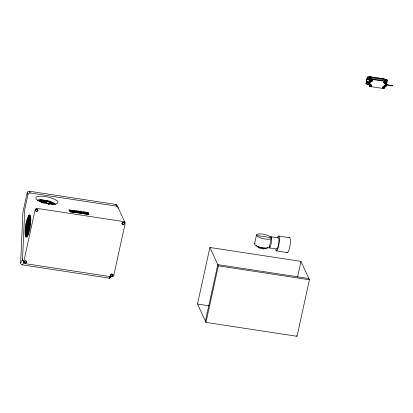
<?xml version="1.0" encoding="UTF-8"?>
<svg xmlns="http://www.w3.org/2000/svg" width="413" height="413" viewBox="0 0 413 413"><rect width="100%" height="100%" fill="white"/><g stroke="black" fill="none" stroke-linecap="round" stroke-linejoin="round"><path stroke-width="0.62" d="M386.764 84.877L392.19 85.852L392.35 85.223L392.283 85.486L386.774 84.83M392.102 86.09L392.247 85.47M110.669 276.669L110.245 277.639L109.001 278.104L22.405 264.883A1.889 1.637 30.1 0 1 20.65 262.921L22.88 212.432L27.201 192.721A1.889 1.766 -24.7 0 1 29.416 191.234L115.774 204.425A1.889 1.766 -24.7 0 1 117.251 206.242M20.65 262.921L22.545 259.653L24.775 209.164L27.996 194.456L27.201 192.721M386.692 84.851L386.614 85.326M386.774 84.448L386.795 84.65M385.458 81.521L385.474 81.433A0.754 0.707 -24.7 0 1 386.232 80.917L386.423 80.943A0.754 0.707 -24.7 0 1 386.914 81.454L387.224 80.427A0.759 0.707 -24.7 0 0 386.645 79.611L384.322 79.255L384.152 78.888L369.774 76.689L368.732 82.59M52.306 204.265L53.458 203.857L53.571 203.32L52.611 202.85A10.769 3.139 12.4 0 0 39.793 200.129L37.769 200.29L44.506 202.762A3.423 0.996 12.4 0 0 42.73 202.969M70.783 211.998L71.041 210.821L71.408 210.878L71.15 212.055M70.84 212.122L71.041 210.821M71.093 211.931L71.351 210.754L72.812 210.981L73.292 211.28L73.034 212.458M72.611 212.282L72.812 210.981M72.977 212.334L73.235 211.157M74.128 212.628L74.386 211.446L73.292 211.28M76.457 211.126L76.725 211.606L81.113 212.277L80.86 211.724L76.457 211.126L80.974 212.07L80.86 211.724M81.567 211.595L82.486 213.598L76.818 212.731L75.894 210.728L81.567 211.595L81.423 213.051L76.906 212.106L81.309 212.705L81.567 213.258L77.174 212.587L76.921 212.034M83.509 213.041L83.762 213.593L88.15 214.264L87.897 213.712L83.509 213.041L88.01 214.058L83.617 213.387M87.448 212.731L87.701 213.284L83.307 212.612C81.934 211.141 87.602 212.535 87.556 213.077L83.168 212.406M87.881 213.779L88.15 212.602L82.481 211.735L83.4 213.738L89.074 214.6L88.15 212.602M197.512 304.025L209.902 247.475L300.979 261.388L309.425 279.756L297.04 336.311L205.963 322.398L197.512 304.025L208.978 305.78M205.395 321.169L217.785 264.619L308.862 278.532M205.963 322.398L218.348 265.843L209.902 247.475M254.584 243.701L256.519 234.868M269.302 247.129L271.238 238.296A7.563 2.204 12.4 0 0 260.897 233.923A7.563 2.204 12.4 0 0 259.498 237.527A7.563 2.204 12.4 0 0 271.238 238.296M297.536 277.097L300.979 261.388M368.608 83.911L369.496 85.837A0.568 0.532 -24.7 0 0 369.929 86.451L383.76 88.563A0.568 0.532 -24.7 0 0 384.42 88.119L385.752 82.037A0.568 0.532 -24.7 0 0 385.324 81.423L371.493 79.311L370.606 77.386A0.568 0.532 -24.7 0 0 369.94 77.835L368.608 83.911A0.568 0.532 -24.7 0 0 369.041 84.526L366.718 84.169A0.759 0.707 -24.7 0 1 366.14 83.354L366.45 82.316A0.759 0.707 -24.7 0 0 366.966 82.848L367.157 82.868A0.759 0.707 -24.7 0 0 367.694 82.652L367.911 81.955A0.759 0.707 -24.7 0 0 367.58 81.526M366.455 82.347L366.568 82.595A0.759 0.707 -24.7 0 0 367.074 83.09L367.271 83.111A0.759 0.707 -24.7 0 0 368.009 82.569L368.045 82.383A0.759 0.707 -24.7 0 0 367.513 81.702L367.322 81.681A0.759 0.707 -24.7 0 0 366.785 81.898L366.326 81.748L366.987 78.744L367.369 79.146A0.759 0.707 -24.7 0 0 367.761 79.528L367.947 79.575A0.759 0.707 -24.7 0 0 368.752 79.126L368.809 78.945A0.759 0.707 -24.7 0 0 368.381 78.196L368.195 78.15A0.759 0.707 -24.7 0 0 367.493 78.439L367.1 78.212L367.281 77.381A0.759 0.707 -24.7 0 1 368.169 76.787L369.945 77.061M366.14 83.354L366.212 82.275M366.439 81.991L366.987 78.744M367.214 78.46L367.281 77.381M369.496 85.837L370.828 79.755L369.94 77.835M384.498 86.487L384.42 88.119M385.277 85.584L385.587 84.169L386.96 84.257L386.651 85.672L384.823 85.543M385.406 85.548L385.716 84.133M384.756 85.439A0.759 0.707 -24.7 0 0 385.086 85.615L385.277 85.636A0.759 0.707 -24.7 0 0 385.814 85.408L386.15 85.321L386.083 86.4A0.759 0.707 -24.7 0 1 385.195 86.993L384.033 86.818M386.083 86.4L386.15 85.321M386.645 83.839L387.038 82.032L386.687 81.753A0.754 0.707 -24.7 0 1 386.021 82.099L385.83 82.073A0.754 0.707 -24.7 0 1 385.51 81.882M27.475 227.062L27.423 227.718L27.495 227.005M28.43 224.987L28.482 224.331L28.425 224.992M27.511 226.804L27.563 226.138L27.48 226.861M22.405 264.883L23.98 262.162M109.001 278.104L109.951 276.467M109.238 278.094L110.188 276.462M109.471 278.057L110.416 276.426M109.688 277.99L110.632 276.359M109.894 277.897L110.839 276.266M110.08 277.779L110.71 276.695M110.245 277.639L111.014 276.385M367.456 78.496L367.379 78.191A0.759 0.707 -24.7 0 1 368.081 77.907L368.267 77.954A0.759 0.707 -24.7 0 1 368.566 78.171M47.846 203.671A10.273 2.994 12.4 0 0 44.036 201.405L43.339 201.214L42.678 201.993M43.561 201.224L42.813 202.102M386.263 85.568L385.923 85.656A0.759 0.707 -24.7 0 1 385.391 85.878L385.2 85.858A0.759 0.707 -24.7 0 1 384.679 85.367M366.326 81.748L366.672 81.655A0.759 0.707 -24.7 0 1 366.832 81.537M50.985 203.79A10.273 2.994 12.4 0 0 50.629 203.082L50.205 202.824L48.053 204.285M50.066 203.273L50.453 202.886M49.643 203.624L48.688 204.218M51.253 204.146L53.571 203.32M367.012 79.766L366.734 79.89M366.858 80.468L366.579 80.597M37.769 200.29L38.688 200.181L47.067 203.253A3.423 0.996 12.4 0 1 48.92 204.161L52.611 202.85L54.475 203.841M382.397 78.785L384.152 78.888A0.568 0.532 -24.7 0 1 384.586 79.502M385.133 84.128L385.587 84.169M371.06 77.024L369.774 76.689M376.14 77.83L372.128 77.185M377.394 78.021L381.772 78.692M367.394 77.629A0.759 0.707 -24.7 0 1 368.282 77.035L370.606 77.386M385.324 81.423L384.436 79.502L386.759 79.854A0.759 0.707 -24.7 0 1 387.337 80.674M386.485 80.772A0.754 0.707 -24.7 0 1 386.8 81.211L387.157 81.506M385.515 81.981A0.754 0.707 -24.7 0 0 385.943 82.316L386.134 82.347A0.754 0.707 -24.7 0 0 386.8 81.996L387.038 82.032M367.198 84.015L368.381 84.195M27.996 194.456A1.889 1.766 -24.7 0 1 30.211 192.969L116.569 206.159A1.889 1.766 -24.7 0 1 118.015 208.209M40.097 199.644L49.457 201.074M278.832 236.045L289.807 237.723M39.354 200.083L51.217 201.895M271.145 236.752L278.465 237.873M256.561 235.462L271.196 237.702M68.956 209.99L74.81 210.883L75.574 212.54M71.098 210.945L69.998 210.775L70.391 211.637L74.784 212.308L74.386 211.446M76.906 212.106L81.294 212.778M269.281 247.919L276.596 249.039M276.23 250.867L287.211 252.539M218.348 265.843L309.425 279.756M39.333 201.441L43.824 203.088M43.339 201.214L43.814 201.394A10.165 2.963 12.4 0 1 47.614 203.635M385.314 83.607L386.96 84.257M53.458 203.857L54.01 204.125M50.205 202.824L50.386 203.015A10.165 2.963 12.4 0 1 50.747 203.717M385.752 82.037L384.87 80.112A0.568 0.532 -24.7 0 0 384.436 79.502M386.511 85.377L386.651 85.672M383.569 88.15L383.76 88.563M369.201 84.871L369.929 86.451M296.663 335.49L297.04 336.311M117.87 207.073L124.979 222.524M115.774 204.425L116.569 206.159M87.804 212.587L88.707 214.548M81.216 211.58L82.12 213.542M29.416 191.234L30.211 192.969M368.659 78.331L368.535 79.043A0.759 0.707 -24.7 0 1 367.833 79.327L367.647 79.286A0.759 0.707 -24.7 0 1 367.255 78.904L367.229 78.78M28.017 224.471C28.6 223.097 27.372 225.865 27.96 224.465M22.576 258.956L22.885 260.464L23.825 261.465A1.889 1.637 30.1 0 1 22.545 259.653M269.261 246.535A7.563 2.204 12.4 0 1 261.135 247.495A7.563 2.204 12.4 0 1 255.043 243.221M267.696 247.439A6.05 1.766 12.4 0 1 258.455 246.948L257.299 246.406A6.05 1.766 12.4 0 1 255.967 245.296M265.136 248.094A3.784 1.105 12.4 0 1 262.967 248.863A3.784 1.105 12.4 0 1 258.59 247.666L258.089 247.315A3.784 1.105 12.4 0 1 258.027 246.442M289.399 237.707A7.563 1.554 -81.3 0 1 289.916 246.158A7.563 1.554 -81.3 0 1 286.89 252.023M277.453 237.49A7.563 1.554 -81.3 0 1 279.431 238.435A7.563 1.554 -81.3 0 1 277.939 248.543A7.563 1.554 -81.3 0 1 275.703 249.359M278.15 237.919A5.674 1.167 -81.3 0 1 278.827 242.545L278.625 244.006A5.674 1.167 -81.3 0 1 276.349 248.703M270.474 237.222A5.674 1.167 -81.3 0 1 271.511 241.424L271.305 242.89A5.674 1.167 -81.3 0 1 269.028 247.588M37.526 200.119A11.347 3.309 12.4 0 1 55.776 204.311M48.145 204.037A10.273 2.994 12.4 0 1 48.342 204.394M39.648 200.635A10.836 3.159 12.4 0 1 52.007 203.144M39.436 200.501A11.218 3.268 12.4 0 1 52.229 203.098M53.329 203.599A11.218 3.268 12.4 0 1 54.299 204.115M385.577 80.876A0.754 0.707 -24.7 0 1 385.742 80.762M384.322 79.255A0.568 0.532 -24.7 0 1 384.715 79.528M385.794 86.493A0.759 0.707 -24.7 0 1 385.561 86.668M366.512 83.906A0.759 0.707 -24.7 0 1 366.026 83.106M370.828 79.755A0.568 0.532 -24.7 0 1 371.493 79.311M385.566 81.624A0.568 0.532 -24.7 0 0 385.133 81.01L371.302 78.898A0.568 0.532 -24.7 0 0 370.637 79.348L369.305 85.424A0.568 0.532 -24.7 0 0 369.738 86.038M370.208 86.028A0.759 0.707 -24.7 0 1 370.198 84.975A0.759 0.707 -24.7 0 1 371.297 85.006A0.759 0.707 -24.7 0 1 371.117 86.054M370.941 86.141A0.759 0.707 -24.7 0 1 370.368 86.126M371.468 81.108A0.759 0.707 -24.7 0 1 371.349 79.916A0.759 0.707 -24.7 0 1 372.536 80.256A0.759 0.707 -24.7 0 1 371.695 81.253A0.759 0.707 -24.7 0 1 371.292 80.096A0.759 0.707 -24.7 0 1 372.562 80.292A0.759 0.707 -24.7 0 1 371.654 81.165M369 84.799A0.568 0.532 -24.7 0 1 368.768 84.257L370.1 78.181A0.568 0.532 -24.7 0 1 370.766 77.737L384.596 79.848A0.568 0.532 -24.7 0 1 385.03 80.463M122.878 224.414A1.136 1.058 -24.7 0 1 122.036 223.092A1.136 1.058 -24.7 0 1 123.528 222.339A1.136 1.058 -24.7 0 1 124.112 223.789M123.941 224.027A1.136 1.058 -24.7 0 1 123.167 224.419M36.52 211.224A1.136 1.058 -24.7 0 1 35.678 209.902A1.136 1.058 -24.7 0 1 37.17 209.148A1.136 1.058 -24.7 0 1 37.753 210.599M37.583 210.836A1.136 1.058 -24.7 0 1 37.098 211.162M111.278 276.013A1.136 1.058 -24.7 0 1 110.952 274.356A1.136 1.058 -24.7 0 1 112.728 274.402A1.136 1.058 -24.7 0 1 112.135 276.034M111.846 276.101A1.136 1.058 -24.7 0 1 111.556 276.09M24.919 262.818A1.136 1.058 -24.7 0 1 24.594 261.166A1.136 1.058 -24.7 0 1 26.37 261.207A1.136 1.058 -24.7 0 1 25.776 262.844M25.487 262.905A1.136 1.058 -24.7 0 1 25.198 262.9M27.511 232.978C28.089 235.291 28.332 228.224 27.511 232.978M25.771 230.248C26.293 232.772 26.618 225.524 25.771 230.248M25.952 232.953C26.468 235.477 26.799 228.229 25.952 232.953M26.102 226.541C26.618 229.065 26.948 221.822 26.102 226.541M26.36 230.299C26.799 231.486 26.737 227.63 26.36 230.299M26.422 227.811C26.86 228.993 26.793 225.142 26.422 227.811M26.85 222.829C27.366 225.353 27.697 218.105 26.85 222.829M26.902 229.571C27.346 230.769 27.279 226.861 26.902 229.571M27.356 224.507C27.795 225.699 27.728 221.791 27.356 224.507M27.506 222.431C27.945 223.624 27.877 219.721 27.506 222.431M27.697 227.981L27.831 227.449L27.697 227.981M27.836 223.139C28.275 224.326 28.213 220.475 27.836 223.139M27.945 227.496L28.099 226.959L27.945 227.496M28.239 220.981C28.678 222.163 28.616 218.312 28.239 220.981M28.306 225.699L28.461 225.162L28.306 225.699M28.482 230.196C28.962 232.731 29.344 225.503 28.482 230.196M28.543 226.334C28.987 227.527 28.92 223.629 28.543 226.334M28.621 223.123C29.06 224.311 28.998 220.459 28.621 223.123M29.163 222.4C29.602 223.588 29.53 219.742 29.163 222.4M29.385 220.072C29.891 222.55 30.242 215.343 29.385 220.072M29.56 222.777C30.103 225.276 30.366 218.121 29.56 222.777M27.284 231.678C27.671 233.046 27.707 228.983 27.284 231.678M28.306 222.597C28.688 223.944 28.724 219.943 28.306 222.597M28.688 227.728C29.07 229.091 29.111 225.075 28.688 227.728M26.68 231.688C27.057 233.061 27.103 229.039 26.68 231.688M27.495 227.955L27.635 227.449L27.495 227.955M28.848 220.909C29.204 222.344 29.302 218.25 28.848 220.909M26.592 233.83C26.948 236.866 27.588 229.024 26.592 233.83M26.984 226.293C27.33 227.775 27.434 223.614 26.984 226.293M27.764 226.283C28.11 227.749 28.213 223.65 27.764 226.283M27.692 229.494C28.032 230.955 28.151 226.835 27.692 229.494M28.022 230.201C28.368 231.667 28.471 227.568 28.022 230.201M28.389 219.045C27.542 224.001 27.872 216.67 28.389 219.045M28.75 218.978C29.153 221.895 29.71 214.362 28.75 218.978M29.111 224.806C29.431 226.345 29.576 222.137 29.111 224.806M27.552 225.668C27.707 226.443 27.785 224.357 27.552 225.668M28.167 226.613C28.316 227.413 28.414 225.286 28.167 226.613M28.177 228.084C28.466 229.721 28.667 225.441 28.177 228.084M28.223 224.331C28.368 225.142 28.461 223.056 28.223 224.331M26.845 224.801C27.103 226.51 27.366 222.189 26.845 224.801M26.824 228.09C27.088 229.793 27.33 225.467 26.824 228.09M29.246 226.288C29.493 229.633 30.299 221.616 29.246 226.288M28.719 224.326C28.946 226.102 29.251 221.786 28.719 224.326M27.232 229.902C27.454 231.698 27.769 227.372 27.232 229.902M26.804 235.271L26.778 235.637A1.513 0.31 -81.3 0 0 27.046 236.391A1.513 0.31 -81.3 0 0 27.506 234.682L27.532 234.31A1.513 0.31 -81.3 0 0 27.258 233.557A1.513 0.31 -81.3 0 0 26.804 235.271M28.399 217.352L28.368 217.723A1.513 0.31 -81.3 0 0 28.642 218.492A1.513 0.31 -81.3 0 0 29.096 216.789L29.127 216.417A1.513 0.31 -81.3 0 0 28.853 215.648A1.513 0.31 -81.3 0 0 28.399 217.352M26.468 234.904L26.406 235.291A1.513 0.31 -81.3 0 1 25.864 236.458A1.513 0.31 -81.3 0 1 25.88 234.692L25.957 234.326A1.513 0.31 -81.3 0 1 26.422 233.526A1.513 0.31 -81.3 0 1 26.468 234.904M29.499 216.732L29.437 217.119A1.513 0.31 -81.3 0 0 29.478 218.513A1.513 0.31 -81.3 0 0 29.937 217.739L30.02 217.372A1.513 0.31 -81.3 0 0 30.041 215.591A1.513 0.31 -81.3 0 0 29.499 216.732M35.105 209.907L23.784 261.589A1.889 1.766 -24.7 0 0 25.224 263.633L111.582 276.829A1.889 1.766 -24.7 0 0 113.802 275.337L125.124 223.66A1.889 1.766 -24.7 0 0 123.678 221.616L37.32 208.42A1.889 1.766 -24.7 0 0 35.105 209.907M25.575 231.476L25.477 231.77A1.513 0.31 -81.3 0 0 25.239 233.727A1.513 0.31 -81.3 0 0 25.652 233.737L25.751 233.448A1.513 0.31 -81.3 0 0 25.988 231.492A1.513 0.31 -81.3 0 0 25.575 231.476M30.247 218.307L30.149 218.596A1.513 0.31 -81.3 0 0 29.917 220.557A1.513 0.31 -81.3 0 0 30.33 220.568L30.423 220.279A1.513 0.31 -81.3 0 0 30.66 218.317A1.513 0.31 -81.3 0 0 30.247 218.307M30.335 222.06L30.237 222.204A1.585 0.325 -81.3 0 0 29.808 224.842A1.585 0.325 -81.3 0 0 30.464 223.913A1.585 0.325 -81.3 0 0 30.335 222.06M25.88 226.98L25.787 227.093A1.513 0.31 -81.3 0 0 25.348 228.885A1.513 0.31 -81.3 0 0 25.544 229.938L25.642 229.824A1.513 0.31 -81.3 0 0 26.076 228.033A1.513 0.31 -81.3 0 0 25.88 226.98M75.14 210.867L68.925 209.918L69.72 211.647L75.935 212.597L75.14 210.867M29.788 226.949L29.715 226.892A1.513 0.31 -81.3 0 0 29.246 227.986A1.513 0.31 -81.3 0 0 29.142 229.68L29.194 229.829A1.513 0.31 -81.3 0 0 29.736 228.792A1.513 0.31 -81.3 0 0 29.788 226.949M26.721 222.24L26.654 222.163A1.513 0.31 -81.3 0 0 26.148 223.356A1.513 0.31 -81.3 0 0 26.102 225.07L26.169 225.147A1.513 0.31 -81.3 0 0 26.675 223.96A1.513 0.31 -81.3 0 0 26.721 222.24M27.903 218.508L27.877 218.25A1.513 0.31 -81.3 0 0 27.434 218.492A1.513 0.31 -81.3 0 0 27.139 220.465L27.165 220.728A1.513 0.31 -81.3 0 0 27.609 220.48A1.513 0.31 -81.3 0 0 27.903 218.508M28.76 231.579L28.74 231.321A1.513 0.31 -81.3 0 0 28.29 231.564A1.513 0.31 -81.3 0 0 28.001 233.536L28.022 233.799A1.513 0.31 -81.3 0 0 28.471 233.551A1.513 0.31 -81.3 0 0 28.76 231.579M40.298 201.627A11.347 3.309 12.4 0 0 57.903 202.783A11.347 3.309 12.4 0 0 42.389 196.227A11.347 3.309 12.4 0 0 40.298 201.627M28.471 233.928A11.347 2.333 -81.3 0 0 30.139 215.173A11.347 2.333 -81.3 0 0 25.245 228.967A11.347 2.333 -81.3 0 0 28.471 233.928M370.595 86.271A0.759 0.707 -24.7 0 0 371.463 85.31A0.759 0.707 -24.7 0 0 370.193 85.114A0.759 0.707 -24.7 0 0 370.595 86.271M384.426 83.199A0.759 0.707 -24.7 0 0 385.293 82.239A0.759 0.707 -24.7 0 0 384.028 82.042A0.759 0.707 -24.7 0 0 384.426 83.199M383.326 88.217A0.759 0.707 -24.7 0 0 384.193 87.257A0.759 0.707 -24.7 0 0 382.928 87.06A0.759 0.707 -24.7 0 0 383.326 88.217M383.285 88.124A0.759 0.707 -24.7 0 0 384.152 87.164A0.759 0.707 -24.7 0 0 382.887 86.967A0.759 0.707 -24.7 0 0 383.285 88.124M384.384 83.106A0.759 0.707 -24.7 0 0 385.252 82.146A0.759 0.707 -24.7 0 0 383.982 81.95A0.759 0.707 -24.7 0 0 384.384 83.106M122.96 224.595A1.136 1.058 -24.7 0 0 124.261 223.154A1.136 1.058 -24.7 0 0 122.362 222.86A1.136 1.058 -24.7 0 0 122.96 224.595M36.602 211.404A1.136 1.058 -24.7 0 0 37.903 209.959A1.136 1.058 -24.7 0 0 36.003 209.67A1.136 1.058 -24.7 0 0 36.602 211.404M111.639 276.276A1.136 1.058 -24.7 0 0 112.94 274.831A1.136 1.058 -24.7 0 0 111.04 274.542A1.136 1.058 -24.7 0 0 111.639 276.276M25.281 263.081A1.136 1.058 -24.7 0 0 26.582 261.641A1.136 1.058 -24.7 0 0 24.682 261.346A1.136 1.058 -24.7 0 0 25.281 263.081"/></g></svg>
